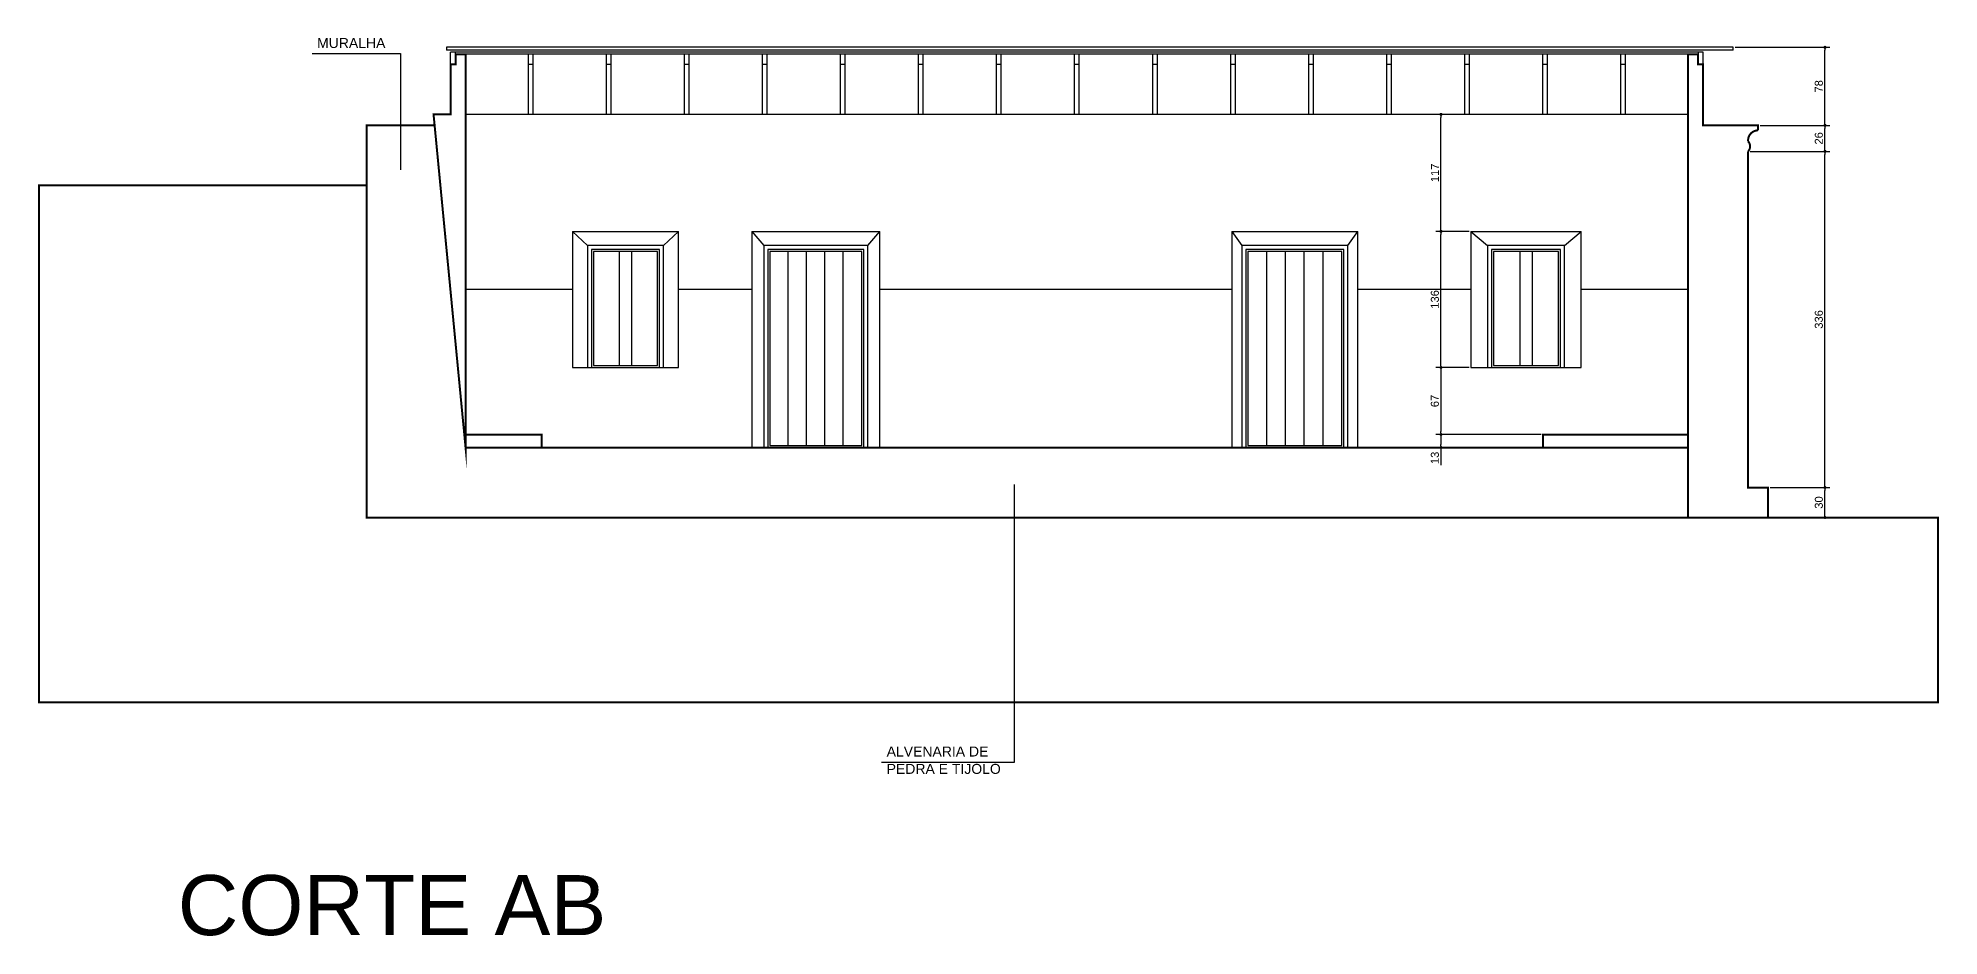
# Model space of a CAD drawing. Extents: x -15717 to -8144, y 2357 to 5009.
# Drawn here: x -15618 to -13718, y 3770 to 4668 of the extents above; entities that cross this region are included whole.
import ezdxf

# ---------------------------------------------------------------- set-up
doc = ezdxf.new("R2010")
doc.units = 0
doc.header["$PDMODE"] = 35
doc.layers.get('0').update_dxf_attribs({"linetype": 'CONTINUOUS'})
doc.layers.get('DEFPOINTS').update_dxf_attribs({"linetype": 'CONTINUOUS'})
for name, color, linetype in [('COTA', 7, 'CONTINUOUS'), ('PAREDE', 7, 'CONTINUOUS'), ('PAREDE_FINA', 7, 'CONTINUOUS')]:
    doc.layers.add(name, color=color, linetype=linetype)
doc.styles.add('TEXTO', font='ARIAL.TTF')
doc.dimstyles.new('COTA', dxfattribs={"dimtxt": 8, "dimasz": 3, "dimexe": 5, "dimexo": 2, "dimgap": 2, "dimtad": 1, "dimdec": 1, "dimdsep": 46, "dimtxsty": 'TEXTO', "dimblk1": 'DOT', "dimblk2": 'DOT', "dimsah": 1, "dimcen": 0, "dimclrd": 256, "dimclre": 256, "dimclrt": 256, "dimadec": 0, "dimazin": 0, "dimtfac": 1, "dimtdec": 4, "dimtmove": 0, "dimatfit": 3, "dimldrblk": 'DOT', "dimfxl": 1, "dimtolj": 1, "dimtzin": 0, "dimarcsym": 0})

# ---------------------------------------------------------------- blocks, each defined once
blk = doc.blocks.new('_DOT')
at = {"color": 0, "linetype": 'ByBlock'}
blk.add_line((-0.5, 0), (-1, 0), dxfattribs=at)
at = {"color": 0, "linetype": 'ByBlock', "const_width": 0.5}
blk.add_lwpolyline([(-0.25, 0, 1), (0.25, 0, 1)], format="xyb", close=True, dxfattribs=at)
blk = doc.blocks.new('*D29')
at = {"layer": 'COTA', "lineweight": -2}
for p, q in [((-14187.4, 4338.3), (-14220.4, 4338.3)), ((-14215.4, 4335.3), (-14215.4, 4274.3)), ((-14115.4, 4271.3), (-14220.4, 4271.3))]:
    blk.add_line(p, q, dxfattribs=at)
at = {"layer": 'DEFPOINTS', "color": 0}
for p in [(-14185.4, 4338.3), (-14215.4, 4271.3), (-14113.4, 4271.3)]:
    blk.add_point(p, dxfattribs=at)
at = {"layer": 'COTA', "lineweight": -2, "xscale": 3, "yscale": 3, "zscale": 3}
for p, rotation in [((-14215.4, 4338.3), 90), ((-14215.4, 4271.3), 270)]:
    blk.add_blockref('_DOT', p, dxfattribs=dict(at, rotation=rotation))
at = {"layer": 'COTA', "insert": (-14221.5, 4304.8), "char_height": 8, "attachment_point": 5, "rotation": 90, "style": 'TEXTO'}
blk.add_mtext('\\A1;67', dxfattribs=at)
blk = doc.blocks.new('*D30')
at = {"layer": 'COTA', "lineweight": -2}
for p, q in [((-14115.4, 4271.3), (-14220.4, 4271.3)), ((-14115.4, 4258.3), (-14220.4, 4258.3)), ((-14215.4, 4268.3), (-14215.4, 4261.3)), ((-14215.4, 4258.3), (-14215.4, 4240.6))]:
    blk.add_line(p, q, dxfattribs=at)
at = {"layer": 'DEFPOINTS', "color": 0}
for p in [(-14215.4, 4258.3), (-14113.4, 4271.3), (-14113.4, 4258.3)]:
    blk.add_point(p, dxfattribs=at)
at = {"layer": 'COTA', "lineweight": -2, "xscale": 3, "yscale": 3, "zscale": 3}
for p, rotation in [((-14215.4, 4271.3), 90), ((-14215.4, 4258.3), 270)]:
    blk.add_blockref('_DOT', p, dxfattribs=dict(at, rotation=rotation))
at = {"layer": 'COTA', "insert": (-14221.5, 4247.9), "char_height": 8, "attachment_point": 5, "rotation": 90, "style": 'TEXTO'}
blk.add_mtext('\\A1;13', dxfattribs=at)
blk = doc.blocks.new('*D31')
at = {"layer": 'COTA', "lineweight": -2}
for p, q in [((-14187.4, 4474.3), (-14220.4, 4474.3)), ((-14215.4, 4341.3), (-14215.4, 4471.3)), ((-14187.4, 4338.3), (-14220.4, 4338.3))]:
    blk.add_line(p, q, dxfattribs=at)
at = {"layer": 'DEFPOINTS', "color": 0}
for p in [(-14215.4, 4474.3), (-14185.4, 4474.3), (-14185.4, 4338.3)]:
    blk.add_point(p, dxfattribs=at)
at = {"layer": 'COTA', "lineweight": -2, "xscale": 3, "yscale": 3, "zscale": 3}
for p, rotation in [((-14215.4, 4474.3), 90), ((-14215.4, 4338.3), 270)]:
    blk.add_blockref('_DOT', p, dxfattribs=dict(at, rotation=rotation))
at = {"layer": 'COTA', "insert": (-14221.5, 4406.3), "char_height": 8, "attachment_point": 5, "rotation": 90, "style": 'TEXTO'}
blk.add_mtext('\\A1;136', dxfattribs=at)
blk = doc.blocks.new('*D32')
at = {"layer": 'COTA', "lineweight": -2}
for p, q in [((-14193.9, 4591.3), (-14220.4, 4591.3)), ((-14215.4, 4477.3), (-14215.4, 4588.3)), ((-14187.4, 4474.3), (-14220.4, 4474.3))]:
    blk.add_line(p, q, dxfattribs=at)
at = {"layer": 'DEFPOINTS', "color": 0}
for p in [(-14215.4, 4591.3), (-14191.9, 4591.3), (-14185.4, 4474.3)]:
    blk.add_point(p, dxfattribs=at)
at = {"layer": 'COTA', "lineweight": -2, "xscale": 3, "yscale": 3, "zscale": 3}
for p, rotation in [((-14215.4, 4591.3), 90), ((-14215.4, 4474.3), 270)]:
    blk.add_blockref('_DOT', p, dxfattribs=dict(at, rotation=rotation))
at = {"layer": 'COTA', "insert": (-14221.4, 4532.8), "char_height": 8, "attachment_point": 5, "rotation": 90, "style": 'TEXTO'}
blk.add_mtext('\\A1;117', dxfattribs=at)
blk = doc.blocks.new('*D43')
at = {"layer": 'COTA', "lineweight": -2}
for p, q in [((-13886.4, 4218.3), (-13826.6, 4218.3)), ((-13831.6, 4191.3), (-13831.6, 4215.3)), ((-13886.4, 4188.3), (-13826.6, 4188.3))]:
    blk.add_line(p, q, dxfattribs=at)
at = {"layer": 'DEFPOINTS', "color": 0}
for p in [(-13888.4, 4218.3), (-13831.6, 4218.3), (-13888.4, 4188.3)]:
    blk.add_point(p, dxfattribs=at)
at = {"layer": 'COTA', "lineweight": -2, "xscale": 3, "yscale": 3, "zscale": 3}
for p, rotation in [((-13831.6, 4218.3), 90), ((-13831.6, 4188.3), 270)]:
    blk.add_blockref('_DOT', p, dxfattribs=dict(at, rotation=rotation))
at = {"layer": 'COTA', "insert": (-13837.7, 4203.3), "char_height": 8, "attachment_point": 5, "rotation": 90, "style": 'TEXTO'}
blk.add_mtext('\\A1;30', dxfattribs=at)
blk = doc.blocks.new('*D44')
at = {"layer": 'COTA', "lineweight": -2}
for p, q in [((-13906.4, 4554.3), (-13826.6, 4554.3)), ((-13831.6, 4221.3), (-13831.6, 4551.3)), ((-13886.4, 4218.3), (-13826.6, 4218.3))]:
    blk.add_line(p, q, dxfattribs=at)
at = {"layer": 'DEFPOINTS', "color": 0}
for p in [(-13908.4, 4554.3), (-13831.6, 4554.3), (-13888.4, 4218.3)]:
    blk.add_point(p, dxfattribs=at)
at = {"layer": 'COTA', "lineweight": -2, "xscale": 3, "yscale": 3, "zscale": 3}
for p, rotation in [((-13831.6, 4554.3), 90), ((-13831.6, 4218.3), 270)]:
    blk.add_blockref('_DOT', p, dxfattribs=dict(at, rotation=rotation))
at = {"layer": 'COTA', "insert": (-13837.7, 4386.3), "char_height": 8, "attachment_point": 5, "rotation": 90, "style": 'TEXTO'}
blk.add_mtext('\\A1;336', dxfattribs=at)
blk = doc.blocks.new('*D45')
at = {"layer": 'COTA', "lineweight": -2}
for p, q in [((-13896.4, 4580.3), (-13826.6, 4580.3)), ((-13831.6, 4557.3), (-13831.6, 4577.3)), ((-13906.4, 4554.3), (-13826.6, 4554.3))]:
    blk.add_line(p, q, dxfattribs=at)
at = {"layer": 'DEFPOINTS', "color": 0}
for p in [(-13898.4, 4580.3), (-13831.6, 4580.3), (-13908.4, 4554.3)]:
    blk.add_point(p, dxfattribs=at)
at = {"layer": 'COTA', "lineweight": -2, "xscale": 3, "yscale": 3, "zscale": 3}
for p, rotation in [((-13831.6, 4580.3), 90), ((-13831.6, 4554.3), 270)]:
    blk.add_blockref('_DOT', p, dxfattribs=dict(at, rotation=rotation))
at = {"layer": 'COTA', "insert": (-13837.7, 4567.3), "char_height": 8, "attachment_point": 5, "rotation": 90, "style": 'TEXTO'}
blk.add_mtext('\\A1;26', dxfattribs=at)
blk = doc.blocks.new('*D46')
at = {"layer": 'COTA', "lineweight": -2}
for p, q in [((-13921.4, 4658.3), (-13826.6, 4658.3)), ((-13831.6, 4583.3), (-13831.6, 4655.3)), ((-13896.4, 4580.3), (-13826.6, 4580.3))]:
    blk.add_line(p, q, dxfattribs=at)
at = {"layer": 'DEFPOINTS', "color": 0}
for p in [(-13923.4, 4658.3), (-13831.6, 4658.3), (-13898.4, 4580.3)]:
    blk.add_point(p, dxfattribs=at)
at = {"layer": 'COTA', "lineweight": -2, "xscale": 3, "yscale": 3, "zscale": 3}
for p, rotation in [((-13831.6, 4658.3), 90), ((-13831.6, 4580.3), 270)]:
    blk.add_blockref('_DOT', p, dxfattribs=dict(at, rotation=rotation))
at = {"layer": 'COTA', "insert": (-13837.7, 4619.3), "char_height": 8, "attachment_point": 5, "rotation": 90, "style": 'TEXTO'}
blk.add_mtext('\\A1;78', dxfattribs=at)

msp = doc.modelspace()

# ---------------------------------------------------------------- linework, layer by layer
at = {"layer": 'PAREDE', "const_width": 2}
msp.add_lwpolyline([(-15222.41, 4591.28), (-15190.41, 4258.28), (-15190.41, 4651.28), (-15200.41, 4651.28), (-15200.41, 4641.28), (-15205.41, 4641.28), (-15205.41, 4591.28)], close=True, dxfattribs=at)
msp.add_lwpolyline([(-13898.41, 4575.28), (-13898.41, 4580.28), (-13953.41, 4580.28), (-13953.41, 4641.28), (-13958.41, 4641.28), (-13958.41, 4651.28), (-13968.41, 4651.28), (-13968.41, 4188.28), (-13888.41, 4188.28), (-13888.41, 4218.28), (-13908.41, 4218.28), (-13908.41, 4554.28, 0.4), (-13908.41, 4564.28), (-13908.41, 4565.28, -0.4142136)], format="xyb", close=True, dxfattribs=at)
at = {"layer": 'PAREDE'}
msp.add_lwpolyline([(-15221.35, 4580.28, 2, 2, 0), (-15289.41, 4580.28, 2, 2, 0), (-15289.41, 4188.28, 2, 2, 0), (-13968.41, 4188.28, 0, 0, 0)], format="xyseb", dxfattribs=at)
at = {"layer": 'PAREDE', "const_width": 2}
for points in [[(-15289.41, 4520.28), (-15616.78, 4520.28), (-15616.78, 4003.62), (-13718.62, 4003.62), (-13718.62, 4188.28), (-13888.41, 4188.28)], [(-15190.41, 4271.28), (-15114.41, 4271.28), (-15114.41, 4258.28)], [(-13968.41, 4258.28), (-15190.41, 4258.28)], [(-13968.41, 4271.28), (-14113.41, 4271.28), (-14113.41, 4258.28)]]:
    msp.add_lwpolyline(points, dxfattribs=at)
at = {"layer": 'PAREDE_FINA'}
for points in [[(-13923.41, 4658.28), (-15209.41, 4658.28)], [(-15209.41, 4658.28), (-15209.41, 4655.28)], [(-13923.41, 4655.28), (-13923.41, 4658.28)], [(-15343.89, 4651.98), (-15255.58, 4651.98), (-15255.58, 4535.82)], [(-13923.41, 4655.28), (-15209.41, 4655.28)], [(-13958.41, 4653.28), (-15205.41, 4653.28)], [(-15205.41, 4641.28), (-15205.41, 4653.28)], [(-15200.41, 4651.28), (-15200.41, 4653.28)], [(-13968.41, 4651.28), (-15190.41, 4651.28)], [(-15127.91, 4651.28), (-15127.91, 4591.28)], [(-15122.91, 4641.28), (-15127.91, 4641.28)], [(-15122.91, 4591.28), (-15122.91, 4651.28)], [(-15049.91, 4651.28), (-15049.91, 4591.28)], [(-15044.91, 4641.28), (-15049.91, 4641.28)], [(-15044.91, 4591.28), (-15044.91, 4651.28)], [(-14971.91, 4651.28), (-14971.91, 4591.28)], [(-14966.91, 4641.28), (-14971.91, 4641.28)], [(-14966.91, 4591.28), (-14966.91, 4651.28)], [(-14893.91, 4651.28), (-14893.91, 4591.28)], [(-14888.91, 4641.28), (-14893.91, 4641.28)], [(-14888.91, 4591.28), (-14888.91, 4651.28)], [(-14815.91, 4651.28), (-14815.91, 4591.28)], [(-14810.91, 4641.28), (-14815.91, 4641.28)], [(-14810.91, 4591.28), (-14810.91, 4651.28)], [(-14737.91, 4651.28), (-14737.91, 4591.28)], [(-14732.91, 4641.28), (-14737.91, 4641.28)], [(-14732.91, 4591.28), (-14732.91, 4651.28)], [(-14659.91, 4651.28), (-14659.91, 4591.28)], [(-14654.91, 4641.28), (-14659.91, 4641.28)], [(-14654.91, 4591.28), (-14654.91, 4651.28)], [(-14581.91, 4651.28), (-14581.91, 4591.28)], [(-14576.91, 4641.28), (-14581.91, 4641.28)], [(-14576.91, 4591.28), (-14576.91, 4651.28)], [(-14503.91, 4651.28), (-14503.91, 4591.28)], [(-14498.91, 4641.28), (-14503.91, 4641.28)], [(-14498.91, 4591.28), (-14498.91, 4651.28)], [(-14425.91, 4651.28), (-14425.91, 4591.28)], [(-14420.91, 4641.28), (-14425.91, 4641.28)], [(-14420.91, 4591.28), (-14420.91, 4651.28)], [(-14347.91, 4651.28), (-14347.91, 4591.28)], [(-14342.91, 4641.28), (-14347.91, 4641.28)], [(-14342.91, 4591.28), (-14342.91, 4651.28)], [(-14269.91, 4651.28), (-14269.91, 4591.28)], [(-14264.91, 4641.28), (-14269.91, 4641.28)], [(-14264.91, 4591.28), (-14264.91, 4651.28)], [(-14191.91, 4651.28), (-14191.91, 4591.28)], [(-14186.91, 4641.28), (-14191.91, 4641.28)], [(-14186.91, 4591.28), (-14186.91, 4651.28)], [(-14113.91, 4651.28), (-14113.91, 4591.28)], [(-14108.91, 4641.28), (-14113.91, 4641.28)], [(-14108.91, 4591.28), (-14108.91, 4651.28)], [(-14035.91, 4651.28), (-14035.91, 4591.28)], [(-14030.91, 4641.28), (-14035.91, 4641.28)], [(-14030.91, 4591.28), (-14030.91, 4651.28)], [(-13953.41, 4641.28), (-13953.41, 4653.28), (-13958.41, 4653.28), (-13958.41, 4651.28)], [(-13968.41, 4591.28), (-15190.41, 4591.28)], [(-15083.41, 4474.28), (-15083.41, 4338.28)], [(-15083.41, 4474.28), (-14977.41, 4474.28)], [(-15083.41, 4474.28), (-15068.41, 4460.28)], [(-14992.41, 4460.28), (-14977.41, 4474.28)], [(-14977.41, 4338.28), (-14977.41, 4474.28)], [(-14904.41, 4474.28), (-14776.41, 4474.28)], [(-14904.41, 4474.28), (-14892.41, 4460.28)], [(-14904.41, 4474.28), (-14904.41, 4258.28)], [(-14788.41, 4460.28), (-14776.41, 4474.28)], [(-14776.41, 4258.28), (-14776.41, 4474.28)], [(-14424.41, 4474.28), (-14424.41, 4258.28)], [(-14424.41, 4474.28), (-14298.41, 4474.28)], [(-14424.41, 4474.28), (-14414.41, 4460.28)], [(-14308.41, 4460.28), (-14298.41, 4474.28)], [(-14298.41, 4258.28), (-14298.41, 4474.28)], [(-14185.41, 4474.28), (-14168.91, 4460.28)], [(-14185.41, 4474.28), (-14075.41, 4474.28)], [(-14185.41, 4474.28), (-14185.41, 4338.28)], [(-14091.91, 4460.28), (-14075.41, 4474.28)], [(-14075.41, 4338.28), (-14075.41, 4474.28)], [(-14992.41, 4338.28), (-14992.41, 4460.28), (-15068.41, 4460.28), (-15068.41, 4338.28)], [(-14996.41, 4338.28), (-14996.41, 4456.28), (-15064.41, 4456.28), (-15064.41, 4338.28)], [(-14998.41, 4340.28), (-14998.41, 4454.28), (-15062.41, 4454.28), (-15062.41, 4340.28)], [(-15036.41, 4340.28), (-15036.41, 4454.28)], [(-15024.41, 4454.28), (-15024.41, 4340.28)], [(-14788.41, 4258.28), (-14788.41, 4460.28), (-14892.41, 4460.28), (-14892.41, 4258.28)], [(-14792.41, 4258.28), (-14792.41, 4456.28), (-14888.41, 4456.28), (-14888.41, 4258.28)], [(-14794.41, 4260.28), (-14794.41, 4454.28), (-14886.41, 4454.28), (-14886.41, 4260.28)], [(-14868.01, 4260.28), (-14868.01, 4454.28)], [(-14849.61, 4260.28), (-14849.61, 4454.28)], [(-14831.21, 4260.28), (-14831.21, 4454.28)], [(-14812.81, 4260.28), (-14812.81, 4454.28)], [(-14308.41, 4258.28), (-14308.41, 4460.28), (-14414.41, 4460.28), (-14414.41, 4258.28)], [(-14312.41, 4258.28), (-14312.41, 4456.28), (-14410.41, 4456.28), (-14410.41, 4258.28)], [(-14314.41, 4260.28), (-14314.41, 4454.28), (-14408.41, 4454.28), (-14408.41, 4260.28)], [(-14389.61, 4260.28), (-14389.61, 4454.28)], [(-14370.81, 4260.28), (-14370.81, 4454.28)], [(-14352.01, 4260.28), (-14352.01, 4454.28)], [(-14333.21, 4260.28), (-14333.21, 4454.28)], [(-14091.91, 4338.28), (-14091.91, 4460.28), (-14168.91, 4460.28), (-14168.91, 4338.28)], [(-14095.91, 4338.28), (-14095.91, 4456.28), (-14164.91, 4456.28), (-14164.91, 4338.28)], [(-14097.91, 4340.28), (-14097.91, 4454.28), (-14162.91, 4454.28), (-14162.91, 4340.28)], [(-14136.41, 4340.28), (-14136.41, 4454.28)], [(-14124.41, 4454.28), (-14124.41, 4340.28)], [(-15083.41, 4416.28), (-15190.41, 4416.28)], [(-14904.41, 4416.28), (-14977.41, 4416.28)], [(-14424.41, 4416.28), (-14776.41, 4416.28)], [(-14185.41, 4416.28), (-14298.41, 4416.28)], [(-13968.41, 4416.28), (-14075.41, 4416.28)], [(-15083.41, 4338.28), (-14977.41, 4338.28)], [(-15062.41, 4340.28), (-14998.41, 4340.28)], [(-14185.41, 4338.28), (-14075.41, 4338.28)], [(-14162.91, 4340.28), (-14097.91, 4340.28)], [(-14886.41, 4260.28), (-14794.41, 4260.28)], [(-14408.41, 4260.28), (-14314.41, 4260.28)], [(-14774.53, 3943.82), (-14641.83, 3943.82), (-14641.83, 4221.31)]]:
    msp.add_lwpolyline(points, dxfattribs=at)

# ---------------------------------------------------------------- texts
at = {"layer": 'PAREDE_FINA', "style": 'TEXTO'}
for s, height, p in [('MURALHA', 10, (-15338.84, 4657.59)), ('ALVENARIA DE', 10, (-14769.49, 3949.43)), ('PEDRA E TIJOLO', 10, (-14769.49, 3932.06)), ('CORTE AB', 60, (-15478.11, 3770.89))]:
    msp.add_text(s, height=height, dxfattribs=at).set_placement(p)

# ---------------------------------------------------------------- dimensions: what is measured, and where the dimension line sits
at = {"layer": 'COTA'}
for base, p1, p2, picture, middle in [((-13831.6, 4658.28), (-13898.41, 4580.28), (-13923.41, 4658.28), '*D46', (-13837.69, 4619.28)), ((-14215.41, 4591.28), (-14185.41, 4474.28), (-14191.91, 4591.28), '*D32', (-14221.42, 4532.78)), ((-13831.6, 4580.28), (-13908.41, 4554.28), (-13898.41, 4580.28), '*D45', (-13837.69, 4567.28)), ((-13831.6, 4554.28), (-13888.41, 4218.28), (-13908.41, 4554.28), '*D44', (-13837.69, 4386.28)), ((-14215.41, 4474.28), (-14185.41, 4338.28), (-14185.41, 4474.28), '*D31', (-14221.49, 4406.28)), ((-14215.41, 4271.28), (-14185.41, 4338.28), (-14113.41, 4271.28), '*D29', (-14221.49, 4304.78)), ((-14215.41, 4258.28), (-14113.41, 4271.28), (-14113.41, 4258.28), '*D30', (-14221.49, 4247.93)), ((-13831.6, 4218.28), (-13888.41, 4188.28), (-13888.41, 4218.28), '*D43', (-13837.69, 4203.28))]:
    dim = msp.add_linear_dim(base=base, p1=p1, p2=p2, angle=90, dimstyle='COTA', dxfattribs=at)
    dim.commit()
    dim.dimension.update_dxf_attribs({"geometry": picture, "text_midpoint": middle})

doc.saveas('drawing.dxf')
